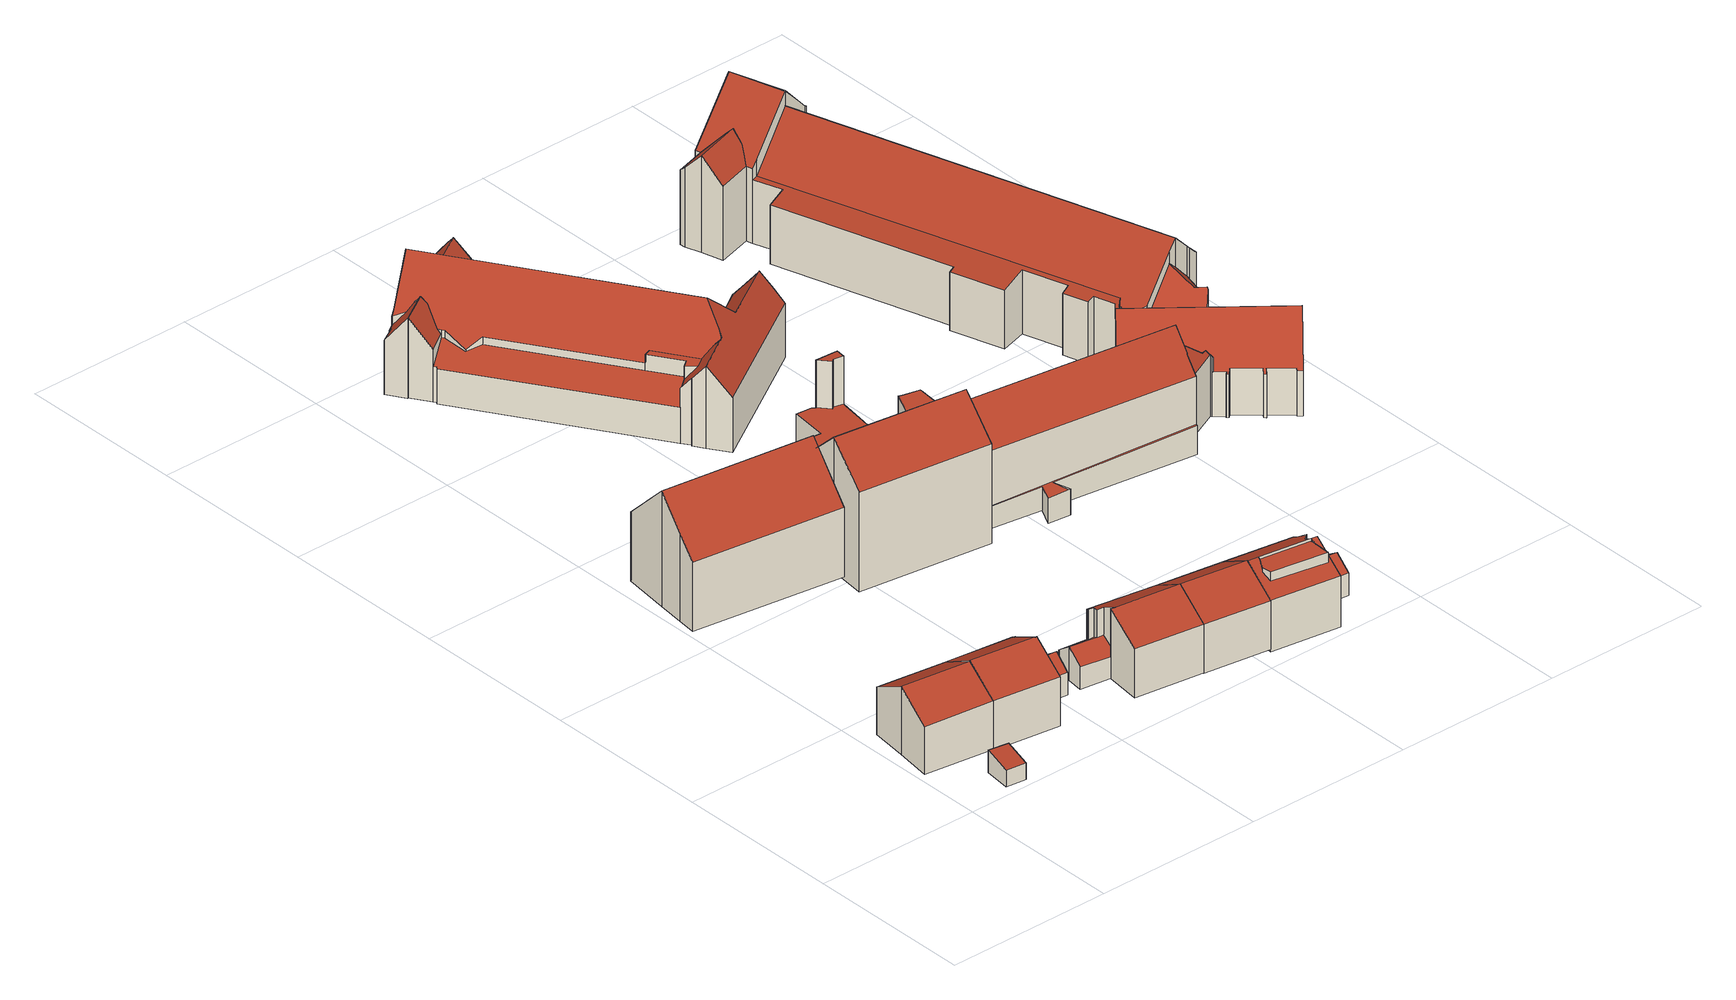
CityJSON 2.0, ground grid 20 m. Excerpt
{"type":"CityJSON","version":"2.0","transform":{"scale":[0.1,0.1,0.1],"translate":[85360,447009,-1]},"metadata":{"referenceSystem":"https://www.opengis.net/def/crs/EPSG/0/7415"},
"CityObjects":{
"building1":{"type":"Building","attributes":{"b3_dak_type":"slanted","b3_extrusie":0,"b3_h_dak_50p":2.06,"b3_h_dak_70p":2.2,"b3_h_dak_max":2.41,"b3_h_dak_min":1.66,"b3_h_maaiveld":-0.337,"b3_is_glas_dak":false,"b3_kas_warenhuis":false,"b3_mutatie_AHN3_AHN4":false,"b3_mutatie_AHN4_AHN5":false,"b3_n_vlakken":1,"b3_opp_buitenmuur":26.64,"b3_opp_dak_plat":0,"b3_opp_dak_schuin":7.83,"b3_opp_grond":7.64,"b3_opp_scheidingsmuur":0,"b3_rmse_lod12":0.237,"b3_rmse_lod13":0.237,"b3_rmse_lod22":0.00842,"b3_succes":true,"b3_t_run":15,"b3_val3dity_lod12":"[]","b3_val3dity_lod13":"[]","b3_val3dity_lod22":"[]","b3_volume_lod12":19.09,"b3_volume_lod13":19.09,"b3_volume_lod22":18.21,"geconstateerd":false,"oorspronkelijkbouwjaar":1955,"rf_force_lod11":false,"status":"Pand in gebruik"},"children":["building1-1"]},
"building1-1":{"type":"BuildingPart","parents":["building1"],"geometry":[{"type":"Solid","lod":"2.2","boundaries":[[[[0,1,2,3]],[[4,0,3,5]],[[5,3,2,6]],[[6,2,1,7]],[[7,1,0,4]],[[7,4,5,6]]]],"semantics":{"surfaces":[{"type":"GroundSurface"},{"type":"WallSurface","on_footprint_edge":true},{"type":"RoofSurface","b3_azimut":188.75,"b3_h_dak_50p":2.12,"b3_h_dak_70p":2.25,"b3_h_dak_max":2.42,"b3_h_dak_min":1.79,"b3_hellingshoek":12.62}],"values":[[0,1,1,1,1,2]]}}]},
"building2":{"type":"Building","attributes":{"b3_bag_bag_overlap":0,"b3_bouwlagen":3,"b3_dak_type":"slanted","b3_extrusie":0,"b3_h_dak_50p":6.86,"b3_h_dak_70p":7.34,"b3_h_dak_max":8.12,"b3_h_dak_min":5.64,"b3_h_maaiveld":-0.141,"b3_is_glas_dak":false,"b3_kas_warenhuis":false,"b3_mutatie_AHN3_AHN4":false,"b3_mutatie_AHN4_AHN5":false,"b3_n_vlakken":2,"b3_opp_buitenmuur":95.64,"b3_opp_dak_plat":0,"b3_opp_dak_schuin":82.59,"b3_opp_grond":71.93,"b3_opp_scheidingsmuur":122.5,"b3_rmse_lod12":0.866,"b3_rmse_lod13":0.866,"b3_rmse_lod22":0.0179,"b3_succes":true,"b3_t_run":63,"b3_val3dity_lod12":"[]","b3_val3dity_lod13":"[]","b3_val3dity_lod22":"[]","b3_volume_lod12":540.38,"b3_volume_lod13":540.38,"b3_volume_lod22":505.44,"geconstateerd":false,"oorspronkelijkbouwjaar":1955,"rf_force_lod11":false,"status":"Pand in gebruik"},"children":["building2-1"]},
"building2-1":{"type":"BuildingPart","parents":["building2"],"geometry":[{"type":"Solid","lod":"2.2","boundaries":[[[[8,9,10,11,12,13]],[[14,11,10,15]],[[15,10,9,16]],[[17,8,13,18]],[[19,12,11,14]],[[18,13,12,19]],[[16,9,8,17]],[[19,14,15,16]],[[16,17,18,19]]]],"semantics":{"surfaces":[{"type":"GroundSurface"},{"type":"WallSurface","on_footprint_edge":true},{"type":"RoofSurface","b3_azimut":7.35,"b3_h_dak_50p":6.7,"b3_h_dak_70p":7.19,"b3_h_dak_max":8.27,"b3_h_dak_min":5.48,"b3_hellingshoek":29.39},{"type":"RoofSurface","b3_azimut":188.52,"b3_h_dak_50p":7.06,"b3_h_dak_70p":7.52,"b3_h_dak_max":8.27,"b3_h_dak_min":5.78,"b3_hellingshoek":29.45}],"values":[[0,1,1,1,1,1,1,2,3]]}}]},
"building3":{"type":"Building","attributes":{"b3_bag_bag_overlap":0,"b3_bouwlagen":3,"b3_dak_type":"slanted","b3_extrusie":0,"b3_h_dak_50p":6.65,"b3_h_dak_70p":7.26,"b3_h_dak_max":8.18,"b3_h_dak_min":2.48,"b3_h_maaiveld":-0.177,"b3_is_glas_dak":false,"b3_kas_warenhuis":false,"b3_mutatie_AHN3_AHN4":false,"b3_mutatie_AHN4_AHN5":false,"b3_n_vlakken":4,"b3_opp_buitenmuur":178.75,"b3_opp_dak_plat":0,"b3_opp_dak_schuin":99.11,"b3_opp_grond":85.35,"b3_opp_scheidingsmuur":61.45,"b3_rmse_lod12":1.86,"b3_rmse_lod13":0.82,"b3_rmse_lod22":0.061,"b3_succes":true,"b3_t_run":104,"b3_val3dity_lod12":"[]","b3_val3dity_lod13":"[]","b3_val3dity_lod22":"[]","b3_volume_lod12":634.52,"b3_volume_lod13":588.98,"b3_volume_lod22":550.48,"geconstateerd":false,"oorspronkelijkbouwjaar":1955,"rf_force_lod11":false,"status":"Pand in gebruik"},"children":["building3-1"]},
"building3-1":{"type":"BuildingPart","parents":["building3"],"geometry":[{"type":"Solid","lod":"2.2","boundaries":[[[[20,21,22,23,24,25,26,27,28,29,30,31]],[[32,26,25,18]],[[14,27,26,32]],[[33,23,22,34]],[[34,22,21,35]],[[18,25,24,36]],[[37,38,39,40]],[[41,33,38,37]],[[42,28,27,14]],[[43,30,29,44]],[[45,46,31,30,43]],[[44,29,28,42]],[[40,39,47,48]],[[49,20,31,46]],[[48,47,46,45]],[[36,24,23,33,41]],[[35,21,20,49]],[[38,33,34,35,39]],[[48,45,43,44,42,14,32,37,40]],[[36,41,37,32,18]],[[35,49,46,47,39]]]],"semantics":{"surfaces":[{"type":"GroundSurface"},{"type":"WallSurface","on_footprint_edge":true},{"type":"WallSurface","on_footprint_edge":false},{"type":"RoofSurface","b3_azimut":187.67,"b3_h_dak_50p":3.44,"b3_h_dak_70p":3.69,"b3_h_dak_max":7.64,"b3_h_dak_min":2.67,"b3_hellingshoek":34.48},{"type":"RoofSurface","b3_azimut":7.14,"b3_h_dak_50p":6.74,"b3_h_dak_70p":7.26,"b3_h_dak_max":8.31,"b3_h_dak_min":5.56,"b3_hellingshoek":29.24},{"type":"RoofSurface","b3_azimut":188.24,"b3_h_dak_50p":7.09,"b3_h_dak_70p":7.57,"b3_h_dak_max":8.31,"b3_h_dak_min":5.82,"b3_hellingshoek":29.89},{"type":"RoofSurface","b3_azimut":6.94,"b3_h_dak_50p":3.07,"b3_h_dak_70p":3.37,"b3_h_dak_max":6.5,"b3_h_dak_min":2.29,"b3_hellingshoek":34.75}],"values":[[0,1,1,1,1,1,2,2,1,1,1,1,2,1,2,1,1,3,4,5,6]]}}]},
"building4":{"type":"Building","attributes":{"b3_bag_bag_overlap":0,"b3_bouwlagen":3,"b3_dak_type":"slanted","b3_extrusie":0,"b3_h_dak_50p":11.15,"b3_h_dak_70p":12.32,"b3_h_dak_max":15.15,"b3_h_dak_min":4.23,"b3_h_maaiveld":0.164,"b3_is_glas_dak":false,"b3_kas_warenhuis":false,"b3_mutatie_AHN3_AHN4":false,"b3_mutatie_AHN4_AHN5":false,"b3_n_vlakken":8,"b3_opp_buitenmuur":421.17,"b3_opp_dak_plat":11.75,"b3_opp_dak_schuin":295.49,"b3_opp_grond":219.59,"b3_opp_scheidingsmuur":164.05,"b3_rmse_lod12":2.4,"b3_rmse_lod13":1.92,"b3_rmse_lod22":0.172,"b3_succes":true,"b3_t_run":204,"b3_val3dity_lod12":"[]","b3_val3dity_lod13":"[]","b3_val3dity_lod22":"[]","b3_volume_lod12":2661.47,"b3_volume_lod13":2586.79,"b3_volume_lod22":2351.87,"geconstateerd":false,"oorspronkelijkbouwjaar":1940,"rf_force_lod11":false,"status":"Pand in gebruik"},"children":["building4-1"]},
"building4-1":{"type":"BuildingPart","parents":["building4"],"geometry":[{"type":"Solid","lod":"2.2","boundaries":[[[[50,51,52,53,54,55,56,57,58,59,60,61,62]],[[63,62,61,64]],[[65,50,62,63]],[[66,55,54,67]],[[68,57,56,69]],[[69,56,55,66]],[[70,53,52,71]],[[72,67,54,53,70]],[[73,59,58,74]],[[75,60,59,73]],[[76,68,77,78]],[[64,61,60,75]],[[74,58,57,68,76]],[[79,80,67,72]],[[78,77,80,79]],[[71,52,51,81]],[[81,51,50,65]],[[80,77,68,69,66,67]],[[75,81,65,63,64]],[[81,75,73,74,76,78,79,72,70,71]]]],"semantics":{"surfaces":[{"type":"GroundSurface"},{"type":"WallSurface","on_footprint_edge":true},{"type":"WallSurface","on_footprint_edge":false},{"type":"RoofSurface","b3_azimut":159.34,"b3_h_dak_50p":4.3,"b3_h_dak_70p":4.3,"b3_h_dak_max":8.08,"b3_h_dak_min":4.28,"b3_hellingshoek":0.394},{"type":"RoofSurface","b3_azimut":187.68,"b3_h_dak_50p":11.54,"b3_h_dak_70p":12.63,"b3_h_dak_max":14.34,"b3_h_dak_min":8.69,"b3_hellingshoek":44.92},{"type":"RoofSurface","b3_azimut":7.62,"b3_h_dak_50p":10.93,"b3_h_dak_70p":12.08,"b3_h_dak_max":14.34,"b3_h_dak_min":7.56,"b3_hellingshoek":44.76}],"values":[[0,1,1,1,1,1,1,1,1,1,2,1,1,2,2,1,1,3,4,5]]}}]},
"building5":{"type":"Building","attributes":{"b3_bag_bag_overlap":0,"b3_bouwlagen":3,"b3_dak_type":"slanted","b3_extrusie":0,"b3_h_dak_50p":6.77,"b3_h_dak_70p":7.34,"b3_h_dak_max":8.46,"b3_h_dak_min":2.53,"b3_h_maaiveld":-0.144,"b3_is_glas_dak":false,"b3_kas_warenhuis":false,"b3_mutatie_AHN3_AHN4":false,"b3_mutatie_AHN4_AHN5":false,"b3_n_vlakken":4,"b3_opp_buitenmuur":189.91,"b3_opp_dak_plat":0,"b3_opp_dak_schuin":100.43,"b3_opp_grond":87.09,"b3_opp_scheidingsmuur":61.87,"b3_rmse_lod12":1.77,"b3_rmse_lod13":0.815,"b3_rmse_lod22":0.0645,"b3_succes":true,"b3_t_run":55,"b3_val3dity_lod12":"[]","b3_val3dity_lod13":"[]","b3_val3dity_lod22":"[]","b3_volume_lod12":651.35,"b3_volume_lod13":602.45,"b3_volume_lod22":562.8,"geconstateerd":false,"oorspronkelijkbouwjaar":1955,"rf_force_lod11":false,"status":"Pand in gebruik"},"children":["building5-1"]},
"building5-1":{"type":"BuildingPart","parents":["building5"],"geometry":[{"type":"Solid","lod":"2.2","boundaries":[[[[82,83,84,85,86,87,88,89,90,91,92]],[[93,94,91,90,95]],[[96,92,91,94]],[[97,86,85,98]],[[95,90,89,99]],[[100,87,86,97]],[[101,84,83,102]],[[103,104,94,93]],[[105,106,104,103]],[[107,82,92,96]],[[108,109,106,105]],[[99,89,88,110]],[[98,85,84,101,111]],[[111,101,112,113]],[[110,88,87,100]],[[102,83,82,107]],[[113,112,114,115]],[[115,114,109,108]],[[106,109,107,96,94,104]],[[110,103,93,95,99]],[[109,114,112,101,102,107]],[[115,108,105,103,110,100,97,98,111,113]]]],"semantics":{"surfaces":[{"type":"GroundSurface"},{"type":"WallSurface","on_footprint_edge":true},{"type":"WallSurface","on_footprint_edge":false},{"type":"RoofSurface","b3_azimut":187.86,"b3_h_dak_50p":3.46,"b3_h_dak_70p":3.79,"b3_h_dak_max":8.07,"b3_h_dak_min":2.71,"b3_hellingshoek":34.85},{"type":"RoofSurface","b3_azimut":186.66,"b3_h_dak_50p":7.16,"b3_h_dak_70p":7.65,"b3_h_dak_max":8.38,"b3_h_dak_min":5.91,"b3_hellingshoek":29.55},{"type":"RoofSurface","b3_azimut":8.12,"b3_h_dak_50p":3.06,"b3_h_dak_70p":3.36,"b3_h_dak_max":6.4,"b3_h_dak_min":2.31,"b3_hellingshoek":35.27},{"type":"RoofSurface","b3_azimut":9.1,"b3_h_dak_50p":6.87,"b3_h_dak_70p":7.36,"b3_h_dak_max":8.38,"b3_h_dak_min":5.63,"b3_hellingshoek":29.35}],"values":[[0,1,1,1,1,1,1,2,2,1,2,1,1,2,1,1,2,2,3,4,5,6]]}}]},
"building6":{"type":"Building","attributes":{"b3_bag_bag_overlap":0,"b3_dak_type":"slanted","b3_extrusie":0,"b3_h_dak_50p":12.46,"b3_h_dak_70p":13.86,"b3_h_dak_max":17.22,"b3_h_dak_min":3.22,"b3_h_maaiveld":-0.162,"b3_is_glas_dak":false,"b3_kas_warenhuis":false,"b3_mutatie_AHN3_AHN4":false,"b3_mutatie_AHN4_AHN5":false,"b3_n_vlakken":12,"b3_opp_buitenmuur":644.72,"b3_opp_dak_plat":89.27,"b3_opp_dak_schuin":212.96,"b3_opp_grond":243,"b3_opp_scheidingsmuur":208.26,"b3_rmse_lod12":4.16,"b3_rmse_lod13":1.7,"b3_rmse_lod22":0.372,"b3_succes":true,"b3_t_run":189,"b3_val3dity_lod12":"[]","b3_val3dity_lod13":"[]","b3_val3dity_lod22":"[]","b3_volume_lod12":3398.91,"b3_volume_lod13":3095.72,"b3_volume_lod22":2879.53,"geconstateerd":false,"oorspronkelijkbouwjaar":1933,"rf_force_lod11":false,"status":"Pand in gebruik"},"children":["building6-1"]},
"building6-1":{"type":"BuildingPart","parents":["building6"],"geometry":[{"type":"Solid","lod":"2.2","boundaries":[[[[116,117,118,119,120,121,122,123,124,125,126,127,128,129]],[[130,131,132,133]],[[134,124,123,132]],[[135,125,124,134]],[[136,120,119,137]],[[138,121,120,136]],[[139,140,122,121,138]],[[133,132,123,122,140]],[[137,119,118,141]],[[141,118,117,142]],[[143,144,145,146]],[[147,148,144,143]],[[146,145,149,150,151]],[[152,153,140,139]],[[151,150,153,152,154]],[[155,130,156,157]],[[158,135,131,130,155]],[[159,126,125,135,158]],[[160,128,127,161]],[[154,152,148,147]],[[162,163,164,149,145]],[[157,156,165,166,167]],[[166,165,168,169]],[[169,168,164,163]],[[163,162,170]],[[167,166,171,172]],[[161,127,126,159]],[[172,171,173]],[[174,116,129,175]],[[175,129,128,160]],[[142,117,116,174]],[[131,135,134,132]],[[154,147,143,146,151]],[[164,168,165,156,130,133,140,153,150,149]],[[170,162,145,144,148,152,139,138,136,137,141]],[[172,173,161,159,158,155,157,167]],[[160,142,174,175]],[[142,160,161,173,171,166,169,163,170,141]]]],"semantics":{"surfaces":[{"type":"GroundSurface"},{"type":"WallSurface","on_footprint_edge":false},{"type":"WallSurface","on_footprint_edge":true},{"type":"RoofSurface","b3_azimut":152.11,"b3_h_dak_50p":3.3,"b3_h_dak_70p":3.3,"b3_h_dak_max":11.32,"b3_h_dak_min":3.29,"b3_hellingshoek":0.19},{"type":"RoofSurface","b3_azimut":265.85,"b3_h_dak_50p":17.13,"b3_h_dak_70p":17.14,"b3_h_dak_max":17.16,"b3_h_dak_min":17.11,"b3_hellingshoek":1.28},{"type":"RoofSurface","b3_azimut":321.19,"b3_h_dak_50p":4.08,"b3_h_dak_70p":4.09,"b3_h_dak_max":17.16,"b3_h_dak_min":4.03,"b3_hellingshoek":0.615},{"type":"RoofSurface","b3_azimut":324.62,"b3_h_dak_50p":11.38,"b3_h_dak_70p":11.39,"b3_h_dak_max":17.13,"b3_h_dak_min":11.33,"b3_hellingshoek":0.693},{"type":"RoofSurface","b3_azimut":294.2,"b3_h_dak_50p":11.33,"b3_h_dak_70p":11.34,"b3_h_dak_max":11.35,"b3_h_dak_min":11.31,"b3_hellingshoek":0.736},{"type":"RoofSurface","b3_azimut":187.71,"b3_h_dak_50p":14.06,"b3_h_dak_70p":14.88,"b3_h_dak_max":16.18,"b3_h_dak_min":11.92,"b3_hellingshoek":43.37},{"type":"RoofSurface","b3_azimut":7.78,"b3_h_dak_50p":13.21,"b3_h_dak_70p":14.18,"b3_h_dak_max":16.18,"b3_h_dak_min":9.79,"b3_hellingshoek":43.28}],"values":[[0,1,2,2,2,2,2,2,2,2,1,1,1,1,1,1,1,2,2,1,1,1,1,1,1,1,2,1,2,2,2,3,4,5,6,7,8,9]]}}]},
"building7":{"type":"Building","attributes":{"b3_bag_bag_overlap":0,"b3_bouwlagen":3,"b3_dak_type":"slanted","b3_extrusie":0,"b3_h_dak_50p":6.88,"b3_h_dak_70p":7.36,"b3_h_dak_max":8.22,"b3_h_dak_min":5.63,"b3_h_maaiveld":-0.236,"b3_is_glas_dak":false,"b3_kas_warenhuis":false,"b3_mutatie_AHN3_AHN4":false,"b3_mutatie_AHN4_AHN5":false,"b3_n_vlakken":2,"b3_opp_buitenmuur":97.06,"b3_opp_dak_plat":0,"b3_opp_dak_schuin":81.6,"b3_opp_grond":71,"b3_opp_scheidingsmuur":123.55,"b3_rmse_lod12":0.873,"b3_rmse_lod13":0.873,"b3_rmse_lod22":0.0157,"b3_succes":true,"b3_t_run":51,"b3_val3dity_lod12":"[]","b3_val3dity_lod13":"[]","b3_val3dity_lod22":"[]","b3_volume_lod12":541.34,"b3_volume_lod13":541.34,"b3_volume_lod22":506.83,"geconstateerd":false,"oorspronkelijkbouwjaar":1955,"rf_force_lod11":false,"status":"Pand in gebruik"},"children":["building7-1"]},
"building7-1":{"type":"BuildingPart","parents":["building7"],"geometry":[{"type":"Solid","lod":"2.2","boundaries":[[[[176,177,178,179,180,181]],[[182,178,177,183]],[[184,179,178,182]],[[99,180,179,184]],[[110,181,180,99]],[[100,176,181,110]],[[183,177,176,100]],[[110,99,184,182]],[[183,100,110,182]]]],"semantics":{"surfaces":[{"type":"GroundSurface"},{"type":"WallSurface","on_footprint_edge":true},{"type":"RoofSurface","b3_azimut":186.04,"b3_h_dak_50p":7.05,"b3_h_dak_70p":7.55,"b3_h_dak_max":8.3,"b3_h_dak_min":5.78,"b3_hellingshoek":29.65},{"type":"RoofSurface","b3_azimut":9.18,"b3_h_dak_50p":6.72,"b3_h_dak_70p":7.22,"b3_h_dak_max":8.3,"b3_h_dak_min":5.51,"b3_hellingshoek":29.41}],"values":[[0,1,1,1,1,1,1,2,3]]}}]},
"building8":{"type":"Building","attributes":{"b3_bouwlagen":3,"b3_dak_type":"slanted","b3_extrusie":0,"b3_h_dak_50p":7.76,"b3_h_dak_70p":9.13,"b3_h_dak_max":13.48,"b3_h_dak_min":3.57,"b3_h_maaiveld":-0.371,"b3_is_glas_dak":false,"b3_kas_warenhuis":false,"b3_mutatie_AHN3_AHN4":false,"b3_mutatie_AHN4_AHN5":false,"b3_n_vlakken":18,"b3_opp_buitenmuur":757.71,"b3_opp_dak_plat":14.26,"b3_opp_dak_schuin":847.59,"b3_opp_grond":594.84,"b3_opp_scheidingsmuur":0,"b3_rmse_lod12":2.67,"b3_rmse_lod13":1.6,"b3_rmse_lod22":0.218,"b3_succes":true,"b3_t_run":896,"b3_val3dity_lod12":"[]","b3_val3dity_lod13":"[]","b3_val3dity_lod22":"[]","b3_volume_lod12":5627.11,"b3_volume_lod13":5336.46,"b3_volume_lod22":4861.22,"geconstateerd":false,"oorspronkelijkbouwjaar":1920,"rf_force_lod11":false,"status":"Pand in gebruik"},"children":["building8-1"]},
"building8-1":{"type":"BuildingPart","parents":["building8"],"geometry":[{"type":"Solid","lod":"2.2","boundaries":[[[[185,186,187,188,189,190,191,192,193,194,195,196,197,198,199,200,201,202,203,204,205,206,207,208,209,210,211,212,213,214,215,216,217,218]],[[219,209,208,220,221]],[[222,193,192,223]],[[224,225,226]],[[227,228,229,230,231]],[[231,230,232]],[[233,196,195,234]],[[235,210,209,219]],[[220,208,207,236]],[[237,216,215,238]],[[239,217,216,237]],[[240,241,242]],[[223,192,191,243]],[[244,189,188,245]],[[246,190,189,244]],[[234,195,194,247]],[[247,194,193,222]],[[248,213,212,249]],[[250,211,210,235]],[[249,212,211,250]],[[251,252,253,254]],[[255,256,257]],[[225,224,256,255,258]],[[259,201,200,260]],[[261,206,205,262]],[[236,207,206,261]],[[221,220,263]],[[262,205,204,264]],[[238,215,214,265]],[[265,214,213,248]],[[266,218,217,239]],[[254,253,267,268]],[[268,267,269,270,271]],[[243,191,190,246]],[[272,251,273,274]],[[275,276,277,252,251,272]],[[278,279,277,276]],[[260,200,199,280]],[[281,280,199,198,282]],[[283,284,280,281]],[[230,229,284,283]],[[282,198,197,285]],[[285,197,196,233]],[[286,287,288,289,290]],[[290,289,291,292]],[[292,291,293,294]],[[295,296,185,218,266]],[[294,293,296,295]],[[297,298,299]],[[300,301,299]],[[302,303,304]],[[303,302,305,228,227]],[[279,187,186,306]],[[307,308,276,275]],[[245,188,187,279,278]],[[309,310,311]],[[312,313,314]],[[313,312,310,309]],[[258,255,315]],[[308,307,316]],[[317,318,319,320]],[[320,321,322]],[[241,240,323]],[[318,202,201,259]],[[321,320,319,324,325]],[[325,324,326,327]],[[328,329,305,302]],[[327,326,329,328]],[[315,203,202,318,317]],[[264,204,203,315]],[[274,273,330,331]],[[287,286,332]],[[271,270,298,297,333]],[[270,269,306,334]],[[289,288,301,300]],[[333,297,335]],[[331,330,335]],[[334,306,186,185,296]],[[308,316,336,337,243,246,244,245,278,276]],[[311,338,232,230,283,281,282,285,233,309]],[[316,307,275,272,274,336]],[[337,339,314,313,309,233,234,247,222,223,243]],[[338,304,303,227,231,232]],[[323,240,237,238,265,248,249]],[[329,326,324,319,318,259,260,280,284,229,228,305]],[[327,328,302,304,338,311,310,312,314,339,235,219,221,263,257,256,224,226,322,321,325]],[[315,317,320,322,226,225,258]],[[264,315,255,257,263,220,236,261,262]],[[332,286,290,292,294,295,266,239,237,240,242]],[[306,269,267,253,252,277,279]],[[333,335,330,273,251,254,268,271]],[[331,335,297,299,301,288,287,332,242,241,323,249,250,235,339,337,336,274]],[[334,296,293,291,289,300,299,298,270]]]],"semantics":{"surfaces":[{"type":"GroundSurface"},{"type":"WallSurface","on_footprint_edge":true},{"type":"WallSurface","on_footprint_edge":false},{"type":"RoofSurface","b3_azimut":328.9,"b3_h_dak_50p":7.64,"b3_h_dak_70p":8.27,"b3_h_dak_max":9.79,"b3_h_dak_min":5.5,"b3_hellingshoek":50.13},{"type":"RoofSurface","b3_azimut":327.8,"b3_h_dak_50p":7.96,"b3_h_dak_70p":8.54,"b3_h_dak_max":9.86,"b3_h_dak_min":5.8,"b3_hellingshoek":50.22},{"type":"RoofSurface","b3_azimut":303.34,"b3_h_dak_50p":7.5,"b3_h_dak_70p":7.5,"b3_h_dak_max":7.6,"b3_h_dak_min":7.48,"b3_hellingshoek":0.365},{"type":"RoofSurface","b3_azimut":148.23,"b3_h_dak_50p":8.2,"b3_h_dak_70p":8.98,"b3_h_dak_max":12.06,"b3_h_dak_min":6.21,"b3_hellingshoek":50.39},{"type":"RoofSurface","b3_azimut":44.57,"b3_h_dak_50p":7.51,"b3_h_dak_70p":7.53,"b3_h_dak_max":7.84,"b3_h_dak_min":7.47,"b3_hellingshoek":1.88},{"type":"RoofSurface","b3_azimut":327.88,"b3_h_dak_50p":7.47,"b3_h_dak_70p":8.07,"b3_h_dak_max":9.49,"b3_h_dak_min":5.63,"b3_hellingshoek":52.06},{"type":"RoofSurface","b3_azimut":238.46,"b3_h_dak_50p":4.77,"b3_h_dak_70p":5.17,"b3_h_dak_max":7.54,"b3_h_dak_min":3.79,"b3_hellingshoek":28.86},{"type":"RoofSurface","b3_azimut":238.35,"b3_h_dak_50p":9.61,"b3_h_dak_70p":10.77,"b3_h_dak_max":12.61,"b3_h_dak_min":5.18,"b3_hellingshoek":49.82},{"type":"RoofSurface","b3_azimut":147.24,"b3_h_dak_50p":7.85,"b3_h_dak_70p":8.49,"b3_h_dak_max":9.55,"b3_h_dak_min":6.05,"b3_hellingshoek":51.41},{"type":"RoofSurface","b3_azimut":329.14,"b3_h_dak_50p":7.42,"b3_h_dak_70p":8.05,"b3_h_dak_max":9.55,"b3_h_dak_min":5.36,"b3_hellingshoek":51.53},{"type":"RoofSurface","b3_azimut":148.17,"b3_h_dak_50p":7.98,"b3_h_dak_70p":8.56,"b3_h_dak_max":9.49,"b3_h_dak_min":6.06,"b3_hellingshoek":51.29},{"type":"RoofSurface","b3_azimut":77.25,"b3_h_dak_50p":3.82,"b3_h_dak_70p":3.9,"b3_h_dak_max":7.51,"b3_h_dak_min":3.59,"b3_hellingshoek":4.83},{"type":"RoofSurface","b3_azimut":57.59,"b3_h_dak_50p":6.56,"b3_h_dak_70p":6.83,"b3_h_dak_max":7.55,"b3_h_dak_min":5.89,"b3_hellingshoek":32.39},{"type":"RoofSurface","b3_azimut":58.13,"b3_h_dak_50p":9.1,"b3_h_dak_70p":10.32,"b3_h_dak_max":12.61,"b3_h_dak_min":3.67,"b3_hellingshoek":50.5},{"type":"RoofSurface","b3_azimut":57.46,"b3_h_dak_50p":4.15,"b3_h_dak_70p":4.45,"b3_h_dak_max":6.79,"b3_h_dak_min":3.54,"b3_hellingshoek":29.27}],"values":[[0,1,1,2,2,2,1,1,1,1,1,2,1,1,1,1,1,1,1,1,2,2,2,1,1,1,2,1,1,1,1,2,2,1,2,2,2,1,1,2,2,1,1,2,2,2,1,2,2,2,2,2,1,2,1,2,2,2,2,2,2,2,2,1,2,2,2,2,1,1,2,2,2,2,2,2,2,1,3,4,5,6,7,8,9,10,11,12,13,14,15,16,17]]}}]},
"building9":{"type":"Building","attributes":{"b3_bag_bag_overlap":0,"b3_bouwlagen":3,"b3_dak_type":"slanted","b3_extrusie":0,"b3_h_dak_50p":6.63,"b3_h_dak_70p":7.64,"b3_h_dak_max":8.11,"b3_h_dak_min":2.15,"b3_h_maaiveld":-0.476,"b3_is_glas_dak":false,"b3_kas_warenhuis":false,"b3_mutatie_AHN3_AHN4":false,"b3_mutatie_AHN4_AHN5":false,"b3_n_vlakken":5,"b3_opp_buitenmuur":207.55,"b3_opp_dak_plat":17.67,"b3_opp_dak_schuin":85.44,"b3_opp_grond":87.54,"b3_opp_scheidingsmuur":61.67,"b3_rmse_lod12":2.17,"b3_rmse_lod13":1.09,"b3_rmse_lod22":0.208,"b3_succes":true,"b3_t_run":215,"b3_val3dity_lod12":"[]","b3_val3dity_lod13":"[]","b3_val3dity_lod22":"[303,307]","b3_volume_lod12":709.91,"b3_volume_lod13":650.41,"b3_volume_lod22":587.74,"geconstateerd":false,"oorspronkelijkbouwjaar":1955,"rf_force_lod11":false,"status":"Pand in gebruik"},"children":["building9-1"]},
"building9-1":{"type":"BuildingPart","parents":["building9"],"geometry":[{"type":"Solid","lod":"2.2","boundaries":[[[[340,341,342,343,344,345,346,347,348,349,350]],[[351,344,343,352]],[[353,347,346,354]],[[355,345,344,351]],[[354,346,345,355,356]],[[352,343,342,357]],[[358,359,360,361]],[[362,363,364]],[[359,358,364]],[[365,350,349,183]],[[366,340,350,365]],[[357,342,341,367]],[[368,348,347,353]],[[183,349,348,368]],[[361,360,369,370]],[[371,372,373,374]],[[363,362,375,376]],[[377,378,367,379]],[[356,355,380,375,376]],[[376,375,381]],[[370,369,381]],[[376,375,380,372,371]],[[379,367,341,340,366]],[[374,373,378,377]],[[376,381,369,360,359,364,363,368,353,354,356]],[[370,381,375,362,364,358,361]],[[372,380,355,351,352,373]],[[374,377,379,366,365,183,368,363,376,371]],[[378,373,352,357,367]]]],"semantics":{"surfaces":[{"type":"GroundSurface"},{"type":"WallSurface","on_footprint_edge":true},{"type":"WallSurface","on_footprint_edge":false},{"type":"RoofSurface","b3_azimut":186.39,"b3_h_dak_50p":6.49,"b3_h_dak_70p":6.9,"b3_h_dak_max":8.12,"b3_h_dak_min":5.77,"b3_hellingshoek":29.6},{"type":"RoofSurface","b3_azimut":64.02,"b3_h_dak_50p":7.74,"b3_h_dak_70p":7.76,"b3_h_dak_max":8.12,"b3_h_dak_min":7.69,"b3_hellingshoek":0.948},{"type":"RoofSurface","b3_azimut":186.95,"b3_h_dak_50p":3.06,"b3_h_dak_70p":3.32,"b3_h_dak_max":6.96,"b3_h_dak_min":2.36,"b3_hellingshoek":35.13},{"type":"RoofSurface","b3_azimut":8.83,"b3_h_dak_50p":6.64,"b3_h_dak_70p":7.11,"b3_h_dak_max":7.95,"b3_h_dak_min":5.46,"b3_hellingshoek":29.35},{"type":"RoofSurface","b3_azimut":8.84,"b3_h_dak_50p":2.84,"b3_h_dak_70p":3.13,"b3_h_dak_max":6.32,"b3_h_dak_min":2.15,"b3_hellingshoek":35.1}],"values":[[0,1,1,1,1,1,2,2,2,1,1,1,1,1,2,2,2,2,2,2,2,2,1,2,3,4,5,6,7]]}}]},
"building10":{"type":"Building","attributes":{"b3_bag_bag_overlap":0,"b3_dak_type":"slanted","b3_extrusie":0,"b3_h_dak_50p":9.51,"b3_h_dak_70p":10.81,"b3_h_dak_max":14.55,"b3_h_dak_min":2.42,"b3_h_maaiveld":-0.439,"b3_is_glas_dak":false,"b3_kas_warenhuis":false,"b3_mutatie_AHN3_AHN4":false,"b3_mutatie_AHN4_AHN5":false,"b3_n_vlakken":23,"b3_opp_buitenmuur":1979.43,"b3_opp_dak_plat":1.77,"b3_opp_dak_schuin":1535.76,"b3_opp_grond":1109.14,"b3_opp_scheidingsmuur":209.72,"b3_rmse_lod12":2.73,"b3_rmse_lod13":2.62,"b3_rmse_lod22":0.559,"b3_succes":true,"b3_t_run":993,"b3_val3dity_lod12":"[]","b3_val3dity_lod13":"[]","b3_val3dity_lod22":"[]","b3_volume_lod12":12520.34,"b3_volume_lod13":12517.49,"b3_volume_lod22":11074.04,"geconstateerd":false,"oorspronkelijkbouwjaar":1923,"rf_force_lod11":false,"status":"Pand in gebruik"},"children":["building10-1"]},
"building10-1":{"type":"BuildingPart","parents":["building10"],"geometry":[{"type":"Solid","lod":"2.2","boundaries":[[[[382,383,384,385,386,387,388,389,390,391,392,393,394,395,396,397,398,399,400,401,402,403,404,405,406,407,408,409,410,411,412,413,414,415,416,417,418,419,420,421,422,423,424,425,426,427,428,429,430,431,432,433,434,435,436,437,438,439,440,441,442,443,444,445,446,447,448,449,450,451,452,453,454,455,456,457,458,459,460,461,462,463,464]],[[465,420,419,466]],[[467,423,422,468]],[[469,416,415,470]],[[470,471,472]],[[473,425,424,474]],[[474,424,423,467]],[[475,476,472]],[[477,411,410,478]],[[479,412,411,477]],[[480,481,482,483]],[[483,482,457,456,484]],[[485,486,487,488]],[[489,490,491,492]],[[493,407,406,494]],[[494,406,405,495]],[[496,404,403,497]],[[498,499,395,394,500]],[[495,405,404,496]],[[501,392,391,502]],[[503,402,401,504]],[[500,394,393,505]],[[505,393,392,501]],[[504,401,400,506]],[[506,400,399,507]],[[508,397,396,509]],[[510,449,448,511]],[[512,513,514]],[[515,387,386,516]],[[502,391,390,517]],[[518,460,459,519]],[[519,459,458,520]],[[521,461,460,518]],[[522,452,451,523]],[[524,445,444,525]],[[525,444,443,526]],[[527,450,449,510]],[[523,451,450,527]],[[511,448,447,528]],[[528,447,446,529]],[[529,446,445,524]],[[526,443,442,530]],[[531,441,440,532]],[[468,422,421,533]],[[534,427,426,491]],[[492,491,426,425,473]],[[535,435,434,536]],[[537,436,435,535]],[[538,438,437,539]],[[476,475,540]],[[539,437,436,537]],[[541,439,438,538]],[[532,440,439,541]],[[542,431,430,543]],[[544,432,431,542]],[[536,434,433,545]],[[545,433,432,544]],[[497,403,402,503]],[[507,399,398,546]],[[547,548,549]],[[543,430,429,550]],[[551,409,408,552]],[[552,408,407,493]],[[488,553,554]],[[555,551,486,485]],[[556,533,421,420,465]],[[550,429,428,547]],[[557,558,559,560]],[[561,454,453,562,563]],[[563,562,564,565]],[[530,442,441,531]],[[560,559,566,567]],[[568,455,454,561]],[[565,564,569,513,512]],[[471,470,415,414,570]],[[570,414,413,571]],[[571,413,412,479]],[[572,573,558,557]],[[574,508,573,572,575]],[[509,396,395,499]],[[484,456,455,568,576]],[[553,488,487,533,556]],[[478,410,409,551,555]],[[548,547,428,427,534,577]],[[577,534,578]],[[579,417,416,469]],[[516,386,385,580]],[[580,385,384,581]],[[581,384,383,582]],[[583,389,388,584]],[[517,390,389,583]],[[584,388,387,515]],[[481,464,463,585]],[[520,458,457,482]],[[562,453,452,522]],[[586,587,588,589]],[[590,589,588,499,498]],[[591,592,589,590]],[[575,572,593,594]],[[594,593,595]],[[567,566,490,489]],[[466,419,418,554]],[[554,418,417,579]],[[513,569,587,586]],[[576,568,596,597]],[[598,382,464,481,480]],[[599,600,592,591]],[[597,596,600,599]],[[582,383,382,598]],[[546,398,397,508,574]],[[601,462,461,521]],[[585,463,462,601]],[[478,540,475,479,477]],[[571,479,475,472,471,570]],[[573,508,509,531,532,541,538,539,537,535,536,545,544,542,543,550,547,549,559,558]],[[533,487,489,492,473,474,467,468]],[[578,566,559,549,548,577]],[[584,515,516,580]],[[567,489,487,486,595,593,572,557,560]],[[490,566,578,534,491]],[[466,554,553,556,465]],[[554,579,469,470,472,476,540,478,555,485,488]],[[513,586,589,592,514]],[[587,569,564,562,522,523,527,510,511,528,529,524,525,526,530,531,509,499,588]],[[598,480,483,484,576,597]],[[600,596,568,561,563,565,512,514,592]],[[582,598,597,599,591,590,498,500,505,501,502,517,583,584,580,581]],[[546,574,575,594,595,486,551,552,493,494,495,496,497,503,504,506,507]],[[585,601,521,518,519,520,482,481]]]],"semantics":{"surfaces":[{"type":"GroundSurface"},{"type":"WallSurface","on_footprint_edge":true},{"type":"WallSurface","on_footprint_edge":false},{"type":"RoofSurface","b3_azimut":162.7,"b3_h_dak_50p":10.19,"b3_h_dak_70p":10.69,"b3_h_dak_max":11.44,"b3_h_dak_min":8.74,"b3_hellingshoek":46.13},{"type":"RoofSurface","b3_azimut":343.27,"b3_h_dak_50p":9.81,"b3_h_dak_70p":10.25,"b3_h_dak_max":11.44,"b3_h_dak_min":8.28,"b3_hellingshoek":45.04},{"type":"RoofSurface","b3_azimut":39.93,"b3_h_dak_50p":7.51,"b3_h_dak_70p":8.38,"b3_h_dak_max":10.11,"b3_h_dak_min":4.44,"b3_hellingshoek":44.78},{"type":"RoofSurface","b3_azimut":73.08,"b3_h_dak_50p":10.65,"b3_h_dak_70p":11.53,"b3_h_dak_max":13.32,"b3_h_dak_min":8.41,"b3_hellingshoek":44.95},{"type":"RoofSurface","b3_azimut":220.21,"b3_h_dak_50p":7.71,"b3_h_dak_70p":8.51,"b3_h_dak_max":10.9,"b3_h_dak_min":6.12,"b3_hellingshoek":51},{"type":"RoofSurface","b3_azimut":188.76,"b3_h_dak_50p":6.92,"b3_h_dak_70p":6.92,"b3_h_dak_max":6.92,"b3_h_dak_min":6.91,"b3_hellingshoek":1.02},{"type":"RoofSurface","b3_azimut":253.22,"b3_h_dak_50p":10.11,"b3_h_dak_70p":11.27,"b3_h_dak_max":14.01,"b3_h_dak_min":6.36,"b3_hellingshoek":44.39},{"type":"RoofSurface","b3_azimut":106.05,"b3_h_dak_50p":8.25,"b3_h_dak_70p":8.74,"b3_h_dak_max":12.45,"b3_h_dak_min":6.87,"b3_hellingshoek":49.84},{"type":"RoofSurface","b3_azimut":73.38,"b3_h_dak_50p":12.31,"b3_h_dak_70p":13.18,"b3_h_dak_max":14.76,"b3_h_dak_min":10.12,"b3_hellingshoek":45.29},{"type":"RoofSurface","b3_azimut":253.21,"b3_h_dak_50p":11.99,"b3_h_dak_70p":13.1,"b3_h_dak_max":14.76,"b3_h_dak_min":8.54,"b3_hellingshoek":43.82},{"type":"RoofSurface","b3_azimut":44.98,"b3_h_dak_50p":7.66,"b3_h_dak_70p":8.66,"b3_h_dak_max":11.11,"b3_h_dak_min":6.66,"b3_hellingshoek":54.8},{"type":"RoofSurface","b3_azimut":220.69,"b3_h_dak_50p":7.66,"b3_h_dak_70p":8.65,"b3_h_dak_max":10.11,"b3_h_dak_min":5.03,"b3_hellingshoek":45.76},{"type":"RoofSurface","b3_azimut":187.79,"b3_h_dak_50p":11.1,"b3_h_dak_70p":11.89,"b3_h_dak_max":13.06,"b3_h_dak_min":9.13,"b3_hellingshoek":43.48},{"type":"RoofSurface","b3_azimut":155.08,"b3_h_dak_50p":8.16,"b3_h_dak_70p":8.88,"b3_h_dak_max":11.99,"b3_h_dak_min":7.14,"b3_hellingshoek":50.42},{"type":"RoofSurface","b3_azimut":7.97,"b3_h_dak_50p":9.71,"b3_h_dak_70p":10.86,"b3_h_dak_max":13.06,"b3_h_dak_min":5.91,"b3_hellingshoek":43.56},{"type":"RoofSurface","b3_azimut":253.77,"b3_h_dak_50p":7.12,"b3_h_dak_70p":7.27,"b3_h_dak_max":9,"b3_h_dak_min":6.56,"b3_hellingshoek":11.92},{"type":"RoofSurface","b3_azimut":341.17,"b3_h_dak_50p":2.56,"b3_h_dak_70p":2.75,"b3_h_dak_max":9.18,"b3_h_dak_min":2.26,"b3_hellingshoek":4.27}],"values":[[0,1,1,1,2,1,1,2,1,1,2,1,2,2,1,1,1,1,1,1,1,1,1,1,1,1,1,2,1,1,1,1,1,1,1,1,1,1,1,1,1,1,1,1,1,1,1,1,1,2,1,1,1,1,1,1,1,1,1,2,1,1,1,2,2,1,1,2,1,2,1,2,1,2,1,1,1,2,2,1,1,2,1,1,2,1,1,1,1,1,1,1,1,1,1,2,2,2,2,2,2,1,1,2,2,1,2,2,1,1,1,1,3,4,5,6,7,8,9,10,11,12,13,14,15,16,17,18,19]]}}]}
},
"vertices":[
[78,7,7],[54,10,7],[58,42,7],[82,38,7],[78,7,27],[82,38,34],[58,42,34],[54,10,27],
[6,79,9],[12,122,9],[18,166,9],[100,154,9],[94,111,9],[88,68,9],[100,154,67],[18,166,66],[12,122,91],[6,79,66],[88,68,67],[94,111,91],
[216,134,8],[214,115,8],[211,95,8],[174,100,8],[168,57,8],[88,68,8],[94,111,8],[100,154,8],[180,144,8],[180,142,8],[179,139,8],[180,139,8],[94,111,92],[174,100,35],[211,95,35],[214,115,49],[168,57,67],[172,100,92],[172,100,35],[176,119,48],[176,119,81],[174,100,92],[180,144,67],[179,139,70],[180,142,68],[180,139,70],[180,139,35],[180,138,35],[180,138,70],[216,134,35],
[4,449,12],[8,482,12],[16,538,12],[143,521,12],[144,531,12],[146,543,12],[204,535,12],[201,516,12],[198,490,12],[194,491,12],[190,458,12],[182,402,12],[1,427,12],[1,427,95],[182,402,95],[4,449,117],[146,543,53],[144,531,53],[201,516,53],[204,535,53],[143,521,95],[16,538,95],[144,531,85],[194,491,118],[198,490,118],[190,458,151],[201,516,92],[149,521,53],[149,521,94],[146,531,84],[146,531,53],[8,482,151],
[229,113,9],[232,132,9],[266,128,9],[269,127,9],[270,132,9],[351,120,9],[346,77,9],[340,34,9],[257,45,9],[263,88,9],[226,93,9],[263,88,93],[263,88,35],[257,45,68],[226,93,36],[270,132,68],[269,127,71],[340,34,67],[351,120,67],[266,128,35],[232,132,35],[269,87,93],[269,87,35],[270,107,82],[270,107,49],[229,113,49],[262,108,82],[262,108,49],[346,77,92],[266,128,71],[265,124,37],[265,124,73],[271,123,38],[271,123,73],
[179,376,8],[185,421,8],[191,468,8],[194,491,8],[225,487,8],[231,531,8],[250,529,8],[342,516,8],[358,514,8],[354,482,8],[354,480,8],[350,447,8],[343,399,8],[338,355,8],[337,486,51],[337,486,43],[342,516,43],[342,516,51],[358,514,43],[354,482,43],[225,487,124],[194,491,123],[231,531,123],[250,529,123],[250,529,50],[191,468,124],[185,421,169],[267,515,181],[267,515,124],[278,512,124],[278,512,182],[264,513,181],[264,513,124],[278,512,50],[279,523,50],[279,523,182],[253,526,124],[253,526,50],[253,526,181],[337,486,123],[330,488,51],[330,488,123],[354,482,123],[354,480,123],[343,399,169],[350,447,124],[272,475,124],[272,475,107],[272,475,51],[318,462,51],[318,462,113],[318,462,123],[287,468,51],[287,468,111],[269,457,124],[315,456,120],[315,456,123],[329,450,123],[179,376,127],[338,355,127],
[351,120,8],[432,109,8],[426,66,8],[420,23,8],[340,34,8],[346,77,8],[426,66,91],[432,109,66],[420,23,66],
[220,1011,6],[316,856,6],[359,787,6],[360,785,6],[382,799,6],[387,791,6],[395,774,6],[396,775,6],[404,762,6],[410,751,6],[255,655,6],[240,678,6],[232,691,6],[233,692,6],[226,702,6],[91,918,6],[92,920,6],[90,923,6],[76,945,6],[75,945,6],[62,966,6],[82,978,6],[81,980,6],[90,986,6],[94,988,6],[129,1009,6],[174,1037,6],[173,1035,6],[176,1036,6],[197,1049,6],[207,1033,6],[208,1027,6],[209,1028,6],[219,1013,6],[94,988,83],[90,986,67],[90,986,78],[404,762,86],[396,775,104],[113,968,90],[113,968,101],[118,964,92],[251,721,85],[251,721,66],[243,715,61],[243,715,69],[243,715,85],[254,706,85],[240,678,104],[255,655,71],[129,1009,131],[81,980,67],[208,1027,101],[207,1033,94],[209,1028,101],[169,1003,101],[169,1003,94],[173,998,93],[395,774,104],[382,799,70],[360,785,70],[387,791,81],[410,751,71],[176,1036,70],[173,1035,69],[174,1037,67],[320,807,72],[320,807,49],[304,833,50],[304,833,72],[112,968,100],[112,968,89],[111,975,92],[112,968,101],[92,920,49],[91,918,48],[82,978,70],[62,966,71],[101,977,83],[75,945,102],[197,1049,70],[219,1013,79],[302,837,50],[302,837,71],[295,847,50],[295,847,61],[295,847,71],[320,807,85],[305,799,83],[305,799,85],[342,774,85],[342,774,71],[342,774,48],[359,787,68],[359,787,46],[226,702,49],[226,702,72],[233,692,86],[229,703,72],[229,703,51],[232,691,86],[203,995,71],[203,995,64],[215,996,51],[215,996,54],[215,996,64],[212,1000,54],[212,1000,70],[212,1003,53],[212,1003,73],[220,1011,76],[220,1011,47],[253,915,64],[253,915,61],[255,921,58],[260,934,51],[260,934,44],[228,757,75],[228,757,85],[236,760,85],[228,757,66],[316,856,48],[342,773,85],[342,773,73],[283,705,105],[283,705,97],[280,710,98],[286,707,102],[286,707,105],[290,716,111],[76,945,102],[336,757,85],[90,923,69],[90,923,49],[115,939,65],[115,939,69],[115,939,74],[113,943,74],[166,1007,94],[117,936,65],[117,936,74],[121,909,60],[121,909,62],[138,902,74],[138,902,65],[246,895,82],[246,895,84],[199,992,70],[253,915,71],[316,856,49],[248,900,79],[332,754,85],[327,732,105],[265,713,85],[296,740,132],
[515,92,5],[516,92,5],[552,88,5],[549,69,5],[547,49,5],[509,54,5],[503,11,5],[420,23,5],[426,65,5],[432,109,5],[515,97,5],[547,49,32],[549,69,46],[420,23,67],[503,11,66],[509,54,32],[509,54,90],[552,88,33],[432,49,88],[432,49,83],[433,38,77],[433,38,88],[439,63,88],[439,63,91],[437,58,88],[515,97,66],[515,92,68],[516,92,34],[426,65,91],[501,28,75],[501,28,87],[503,65,84],[503,65,39],[512,74,46],[512,74,79],[502,55,87],[502,55,90],[519,81,75],[519,81,41],[516,92,68],[502,55,32],[502,49,87],
[346,422,6],[354,480,6],[427,470,6],[427,473,6],[428,481,6],[451,478,6],[450,470,6],[450,467,6],[519,457,6],[520,468,6],[551,464,6],[550,454,6],[588,450,6],[594,456,6],[617,483,6],[640,510,6],[647,518,6],[640,543,6],[631,541,6],[622,570,6],[633,574,6],[617,626,6],[586,617,6],[567,679,6],[575,682,6],[512,890,6],[535,897,6],[524,930,6],[522,938,6],[481,926,6],[474,951,6],[468,970,6],[468,977,6],[506,988,6],[506,989,6],[504,995,6],[564,1012,6],[603,1023,6],[622,960,6],[620,960,6],[660,828,6],[661,828,6],[755,518,6],[743,514,6],[737,512,6],[725,467,6],[724,464,6],[722,456,6],[732,447,6],[734,448,6],[736,446,6],[733,443,6],[759,421,6],[762,424,6],[764,422,6],[761,419,6],[784,399,6],[786,401,6],[791,397,6],[760,362,6],[730,326,6],[725,330,6],[726,332,6],[703,352,6],[700,348,6],[698,350,6],[701,354,6],[675,376,6],[672,373,6],[670,375,6],[671,376,6],[660,386,6],[659,387,6],[607,363,6],[606,362,6],[603,345,6],[603,343,6],[431,367,6],[434,344,6],[407,347,6],[418,369,6],[341,380,6],[341,381,6],[622,960,114],[603,1023,114],[661,828,97],[660,828,98],[506,989,94],[506,988,94],[506,988,95],[530,976,114],[743,514,110],[755,518,98],[531,968,122],[531,968,112],[481,926,95],[522,938,95],[474,951,122],[341,381,99],[341,381,32],[603,345,41],[603,345,99],[606,362,115],[531,932,102],[531,932,83],[583,948,137],[583,948,154],[717,506,137],[717,506,102],[737,512,80],[737,512,116],[512,890,77],[575,682,77],[567,679,76],[586,617,76],[617,626,83],[594,456,74],[594,456,70],[588,450,80],[551,464,72],[520,468,72],[633,574,83],[622,570,80],[550,454,81],[631,541,80],[640,543,82],[640,510,72],[617,483,107],[675,376,62],[701,354,62],[656,391,85],[656,391,77],[649,388,86],[451,478,79],[428,481,79],[519,457,82],[434,344,37],[431,367,35],[603,343,41],[407,347,36],[671,376,60],[670,375,58],[703,352,62],[726,332,62],[725,330,60],[672,373,58],[698,350,58],[700,348,58],[730,326,60],[760,362,108],[791,397,62],[620,960,98],[725,467,80],[762,424,60],[759,421,64],[764,422,60],[784,399,64],[761,419,64],[532,956,109],[786,401,62],[734,448,59],[732,447,61],[736,446,59],[733,443,64],[647,518,82],[724,464,53],[724,464,92],[711,452,70],[722,456,61],[524,930,82],[535,897,82],[583,948,155],[564,1012,155],[524,930,95],[620,960,115],[650,504,74],[650,504,70],[666,491,70],[666,491,85],[659,387,80],[660,386,60],[660,386,78],[661,385,60],[661,385,77],[706,503,113],[706,503,126],[607,363,79],[656,391,61],[468,977,95],[468,970,101],[648,510,73],[648,510,67],[640,510,81],[648,510,82],[607,363,116],[725,467,94],[715,475,94],[504,995,94],[427,473,79],[427,470,83],[354,480,83],[450,467,83],[450,470,79],[341,380,32],[604,442,77],[604,442,66],[596,447,65],[596,447,81],[596,447,82],[610,398,126],[610,398,116],[647,512,73],[647,512,82],[656,521,84],[611,385,103],[611,385,138],[346,422,138],[611,392,132],[611,392,109],[418,369,34]
]}
